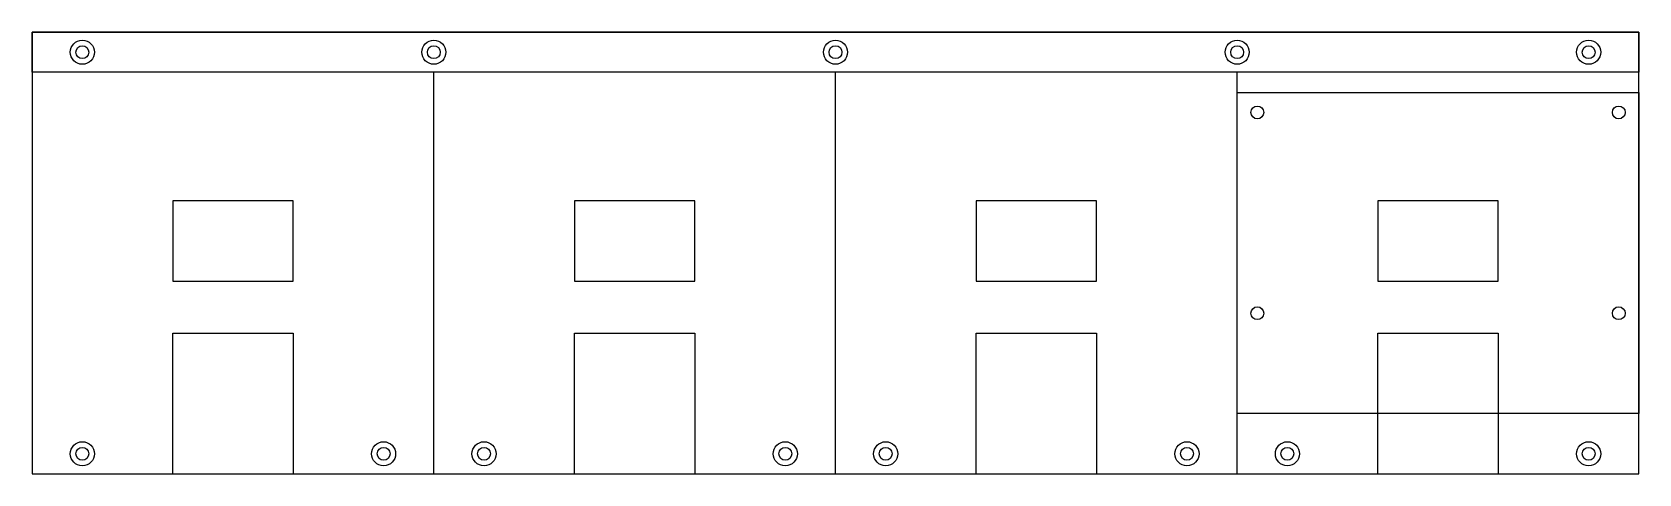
# Model space of a CAD drawing. Header units: millimetres. Extents: x 100 to 500, y 100 to 210.
import ezdxf

# ---------------------------------------------------------------- set-up
doc = ezdxf.new("R2010")
doc.units = ezdxf.units.MM
for name, color, linetype in [('上面板', 7, 'Continuous'), ('下面板', 7, 'Continuous'), ('主控板', 7, 'Continuous'), ('触摸板', 7, 'Continuous'), ('铜柱', 7, 'Continuous')]:
    doc.layers.add(name, color=color, linetype=linetype)

msp = doc.modelspace()

# ---------------------------------------------------------------- linework, layer by layer
at = {"layer": '上面板', "color": 3}
for p, q in [((100, 200, 23), (100, 210, 23)), ((100, 210, 23), (500, 210, 23)), ((500, 210, 23), (500, 200, 23)), ((100, 200, 23), (100, 100, 23)), ((500, 100, 23), (500, 200, 23)), ((165, 168, 23), (135, 168, 23)), ((135, 168, 23), (135, 148, 23)), ((165, 148, 23), (165, 168, 23)), ((265, 168, 23), (235, 168, 23)), ((235, 168, 23), (235, 148, 23)), ((265, 148, 23), (265, 168, 23)), ((365, 168, 23), (335, 168, 23)), ((335, 168, 23), (335, 148, 23)), ((365, 148, 23), (365, 168, 23)), ((465, 168, 23), (435, 168, 23)), ((435, 168, 23), (435, 148, 23)), ((465, 148, 23), (465, 168, 23)), ((135, 148, 23), (165, 148, 23)), ((235, 148, 23), (265, 148, 23)), ((335, 148, 23), (365, 148, 23)), ((435, 148, 23), (465, 148, 23)), ((135, 100, 23), (135, 135, 23)), ((135, 135, 23), (165, 135, 23)), ((165, 135, 23), (165, 100, 23)), ((235, 100, 23), (235, 135, 23)), ((235, 135, 23), (265, 135, 23)), ((265, 135, 23), (265, 100, 23)), ((335, 100, 23), (335, 135, 23)), ((335, 135, 23), (365, 135, 23)), ((365, 135, 23), (365, 100, 23)), ((435, 100, 23), (435, 135, 23)), ((435, 135, 23), (465, 135, 23)), ((465, 135, 23), (465, 100, 23)), ((100, 100, 23), (135, 100, 23)), ((165, 100, 23), (235, 100, 23)), ((265, 100, 23), (335, 100, 23)), ((365, 100, 23), (435, 100, 23)), ((465, 100, 23), (500, 100, 23))]:
    msp.add_line(p, q, dxfattribs=at)
for centre in [(112.5, 205, 23), (200, 205, 23), (200, 205, 23), (300, 205, 23), (300, 205, 23), (400, 205, 23), (400, 205, 23), (487.5, 205, 23), (112.5, 105, 23), (187.5, 105, 23), (212.5, 105, 23), (287.5, 105, 23), (312.5, 105, 23), (387.5, 105, 23), (412.5, 105, 23), (487.5, 105, 23)]:
    msp.add_circle(centre, 1.6, dxfattribs=at)
at = {"layer": '下面板', "color": 5}
for p, q in [((500, 210), (100, 210)), ((100, 210), (100, 100)), ((500, 100), (500, 210)), ((100, 100), (500, 100))]:
    msp.add_line(p, q, dxfattribs=at)
for centre in [(112.5, 205), (200, 205), (300, 205), (400, 205), (487.5, 205), (405, 190), (495, 190), (405, 140), (495, 140), (112.5, 105), (187.5, 105), (212.5, 105), (287.5, 105), (312.5, 105), (387.5, 105), (412.5, 105), (487.5, 105)]:
    msp.add_circle(centre, 1.6, dxfattribs=at)
at = {"layer": '主控板', "color": 2}
for p, q in [((400, 115, 4), (400, 195, 4)), ((400, 195, 4), (500, 195, 4)), ((500, 195, 4), (500, 115, 4)), ((500, 115, 4), (400, 115, 4))]:
    msp.add_line(p, q, dxfattribs=at)
for centre in [(405, 190, 4), (495, 190, 4), (405, 140, 4), (495, 140, 4)]:
    msp.add_circle(centre, 1.6, dxfattribs=at)
at = {"layer": '触摸板', "color": 1}
for p, q in [((500, 200, 26), (100, 200, 26)), ((100, 200, 26), (100, 200, 26)), ((100, 200, 26), (100, 100, 26)), ((200, 100, 26), (200, 200, 26)), ((300, 100, 26), (300, 200, 26)), ((400, 100, 26), (400, 200, 26)), ((500, 100, 26), (500, 200, 26)), ((100, 100, 26), (500, 100, 26))]:
    msp.add_line(p, q, dxfattribs=at)
for centre in [(112.5, 105, 26), (187.5, 105, 26), (212.5, 105, 26), (287.5, 105, 26), (312.5, 105, 26), (387.5, 105, 26), (412.5, 105, 26), (487.5, 105, 26)]:
    msp.add_circle(centre, 1.6, dxfattribs=at)
at = {"layer": '铜柱'}
for centre, radius in [((112.5, 205, 3), 3), ((200, 205, 3), 3), ((300, 205, 3), 3), ((400, 205, 3), 3), ((487.5, 205, 3), 3), ((112.5, 205, 3), 1.6), ((200, 205, 3), 1.6), ((300, 205, 3), 1.6), ((400, 205, 3), 1.6), ((487.5, 205, 3), 1.6), ((112.5, 105, 3), 3), ((187.5, 105, 3), 3), ((212.5, 105, 3), 3), ((287.5, 105, 3), 3), ((312.5, 105, 3), 3), ((387.5, 105, 3), 3), ((412.5, 105, 3), 3), ((487.5, 105, 3), 3), ((112.5, 105, 3), 1.6), ((187.5, 105, 3), 1.6), ((212.5, 105, 3), 1.6), ((287.5, 105, 3), 1.6), ((312.5, 105, 3), 1.6), ((387.5, 105, 3), 1.6), ((412.5, 105, 3), 1.6), ((487.5, 105, 3), 1.6)]:
    msp.add_circle(centre, radius, dxfattribs=at)

doc.saveas('drawing.dxf')
